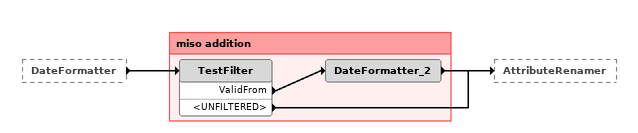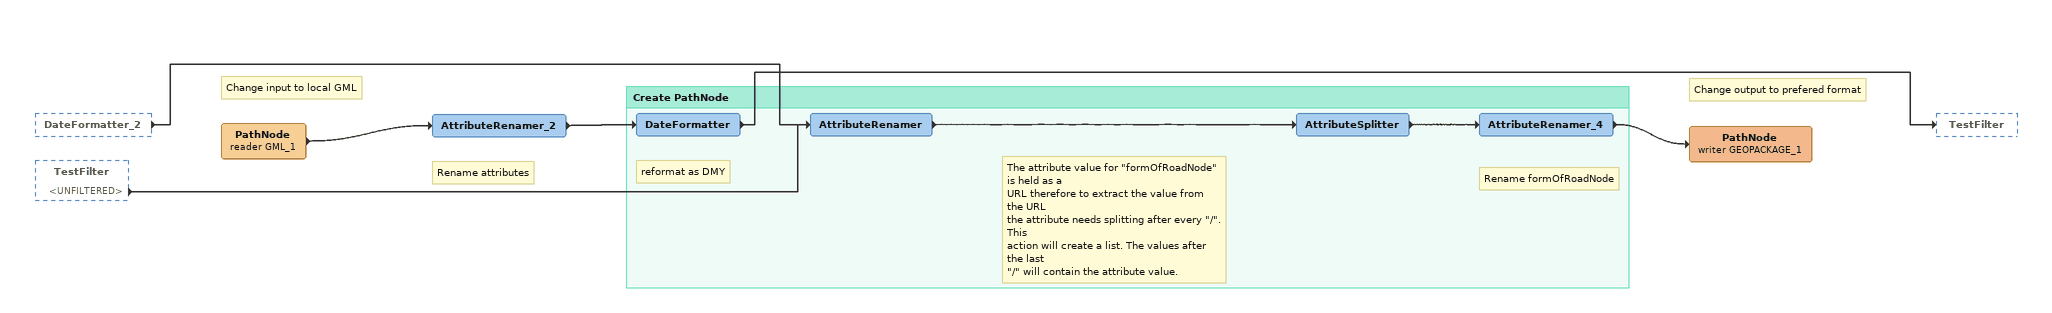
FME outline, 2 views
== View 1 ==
DateFormatter [outside]
    -> TestFilter

Bookmark: miso addition
TestFilter
    ValidFrom -> DateFormatter_2
    <UNFILTERED> -> AttributeRenamer
DateFormatter_2
    -> AttributeRenamer

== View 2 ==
DateFormatter_2 [outside]
    -> AttributeRenamer
TestFilter [outside]
    <UNFILTERED> -> AttributeRenamer
Note: Change input to local GML
PathNode (reader GML_1)
    -> AttributeRenamer_2
Note: Rename attributes
AttributeRenamer_2
    -> DateFormatter
Note: Change output to prefered format
PathNode (writer GEOPACKAGE_1)

Bookmark: Create PathNode
Note: reformat as DMY
DateFormatter
    -> TestFilter
AttributeRenamer
    -> AttributeSplitter
Note: The attribute value for "formOfRoadNode" is held as a / URL therefore to extract the value from the URL / the attribute needs splitting after every "/". This / action will create a list. The values after the last / "/" will contain the attribute value.
AttributeSplitter
    -> AttributeRenamer_4
Note: Rename formOfRoadNode
AttributeRenamer_4
    -> PathNode (writer GEOPACKAGE_1)
